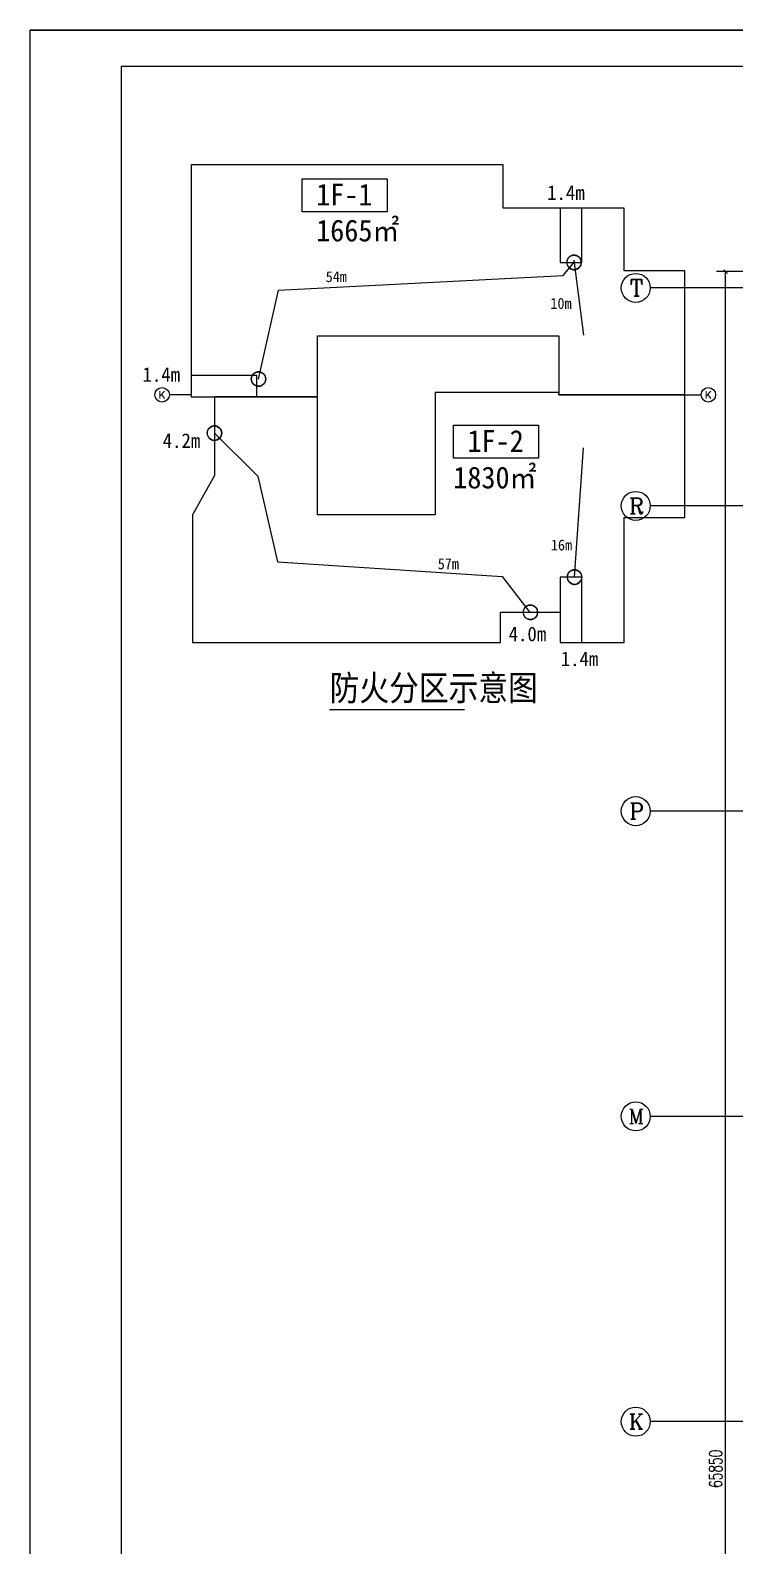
# Model space of a CAD drawing. Header units: inches. Extents: x -867 to 118033, y 723948 to 808048.
# Drawn here: x -867 to 18527, y 766344 to 808048 of the extents above; entities that cross this region are included whole.
import ezdxf

# ---------------------------------------------------------------- set-up
doc = ezdxf.new("R2010")
doc.units = ezdxf.units.IN
doc.header["$MEASUREMENT"] = 0
for name, color, linetype in [('0-轴线尺寸', 10, 'Continuous'), ('0-防火分区', 10, 'Continuous'), ('AXIS', 10, 'Continuous'), ('DIM_SYMB', 10, 'Continuous'), ('PUB_TEXT', 10, 'Continuous'), ('图框', 10, 'Continuous')]:
    doc.layers.add(name, color=color, linetype=linetype)
doc.styles.add('1', font='txt', dxfattribs={"width": 0.7})
doc.styles.add('_TCH_AXIS', font='COMPLEX', dxfattribs={"bigfont": 'GBCBIG'})
doc.styles.add('DIM_FONT', font='SIMPLEX', dxfattribs={"width": 0.7, "bigfont": 'GBCBIG'})

msp = doc.modelspace()

# ---------------------------------------------------------------- linework, layer by layer
at = {"color": 7}
for p in [(118033, 808048), (-867, 723948)]:
    msp.add_line(p, (-867, 808048), dxfattribs=at)
msp.add_lwpolyline([(117033, 724948), (117033, 807048), (1633, 807048), (1633, 724948)], close=True, dxfattribs=at)
at = {"layer": '0-轴线尺寸', "color": 3, "lineweight": -2}
for p, q in [((20303, 801409), (18028, 801409)), ((18278, 735559), (18278, 801409))]:
    msp.add_line(p, q, dxfattribs=at)
at = {"layer": '0-轴线尺寸', "color": 3, "linetype": 'ByBlock'}
msp.add_line((18328, 801359), (18228, 801459), dxfattribs=at)
at = {"layer": '0-轴线尺寸', "color": 3}
msp.add_point((18278, 801409), dxfattribs=at)
at = {"layer": '0-防火分区', "color": 1, "linetype": 'Continuous', "ltscale": 2}
for p, q in [((14096, 801722), (14362, 799661)), ((14117, 793001), (14362, 796561))]:
    msp.add_line(p, q, dxfattribs=at)
at = {"layer": '0-防火分区', "color": 3}
for p, q in [((3562, 798017), (2962, 798017)), ((17002, 798017), (17602, 798017))]:
    msp.add_line(p, q, dxfattribs=at)
at = {"layer": '0-防火分区', "color": 1}
for points in [[(17152, 801427, 0), (15482, 801427, 0), (15482, 803157, 0), (12152, 803157, 0), (12152, 804347, 0), (5342, 804347, 0), (3562, 804347, 0), (3562, 803117, 0), (3562, 799325, 0), (3562, 798661, 0), (3562, 797957, 0), (7042, 797957, 0), (7042, 799637, 0), (13682, 799637, 0), (13682, 798017, 0), (17152, 798017, 0)], [(13722, 801659, 0), (14317, 801659, 0), (14317, 803157, 0), (13722, 803157, 0)], [(14304, 801659, 0), (14303, 801676, 0), (14301, 801693, 0), (14297, 801711, 0), (14292, 801727, 0), (14285, 801743, 0), (14277, 801759, 0), (14268, 801773, 0), (14257, 801787, 0), (14245, 801800, 0), (14232, 801812, 0), (14219, 801823, 0), (14204, 801832, 0), (14188, 801840, 0), (14172, 801847, 0), (14156, 801852, 0), (14139, 801856, 0), (14121, 801858, 0), (14104, 801859, 0), (14087, 801858, 0), (14069, 801856, 0), (14052, 801852, 0), (14036, 801847, 0), (14019, 801840, 0), (14004, 801832, 0), (13989, 801823, 0), (13975, 801812, 0), (13963, 801800, 0), (13951, 801787, 0), (13940, 801773, 0), (13931, 801759, 0), (13923, 801743, 0), (13916, 801727, 0), (13911, 801711, 0), (13907, 801693, 0), (13905, 801676, 0), (13904, 801659, 0), (13905, 801641, 0), (13907, 801624, 0), (13911, 801607, 0), (13916, 801590, 0), (13923, 801574, 0), (13931, 801559, 0), (13940, 801544, 0), (13951, 801530, 0), (13963, 801517, 0), (13975, 801506, 0), (13989, 801495, 0), (14004, 801486, 0), (14019, 801477, 0), (14036, 801471, 0), (14052, 801466, 0), (14069, 801462, 0), (14087, 801460, 0), (14104, 801459, 0), (14121, 801460, 0), (14139, 801462, 0), (14156, 801466, 0), (14172, 801471, 0), (14188, 801477, 0), (14204, 801486, 0), (14219, 801495, 0), (14232, 801506, 0), (14245, 801517, 0), (14257, 801530, 0), (14268, 801544, 0), (14277, 801559, 0), (14285, 801574, 0), (14292, 801590, 0), (14297, 801607, 0), (14301, 801624, 0), (14303, 801641, 0)], [(5616, 798451, 0), (5615, 798468, 0), (5613, 798485, 0), (5609, 798502, 0), (5604, 798519, 0), (5597, 798535, 0), (5589, 798551, 0), (5580, 798565, 0), (5569, 798579, 0), (5557, 798592, 0), (5544, 798604, 0), (5531, 798615, 0), (5516, 798624, 0), (5500, 798632, 0), (5484, 798639, 0), (5468, 798644, 0), (5451, 798648, 0), (5433, 798650, 0), (5416, 798651, 0), (5398, 798650, 0), (5381, 798648, 0), (5364, 798644, 0), (5347, 798639, 0), (5331, 798632, 0), (5316, 798624, 0), (5301, 798615, 0), (5287, 798604, 0), (5274, 798592, 0), (5263, 798579, 0), (5252, 798565, 0), (5243, 798551, 0), (5235, 798535, 0), (5228, 798519, 0), (5223, 798502, 0), (5219, 798485, 0), (5217, 798468, 0), (5216, 798451, 0), (5217, 798433, 0), (5219, 798416, 0), (5223, 798399, 0), (5228, 798382, 0), (5235, 798366, 0), (5243, 798351, 0), (5252, 798336, 0), (5263, 798322, 0), (5274, 798309, 0), (5287, 798298, 0), (5301, 798287, 0), (5316, 798278, 0), (5331, 798269, 0), (5347, 798263, 0), (5364, 798258, 0), (5381, 798254, 0), (5398, 798251, 0), (5416, 798251, 0), (5433, 798251, 0), (5451, 798254, 0), (5468, 798258, 0), (5484, 798263, 0), (5500, 798269, 0), (5516, 798278, 0), (5531, 798287, 0), (5544, 798298, 0), (5557, 798309, 0), (5569, 798322, 0), (5580, 798336, 0), (5589, 798351, 0), (5597, 798366, 0), (5604, 798382, 0), (5609, 798399, 0), (5613, 798416, 0), (5615, 798433, 0)], [(5366, 797957, 0), (5366, 798552, 0), (3562, 798552, 0), (3562, 797957, 0)], [(17152, 798017, 0), (13682, 798017, 0), (13682, 798077, 0), (10282, 798077, 0), (10282, 794717, 0), (7042, 794717, 0), (7042, 797957, 0), (5962, 797957, 0), (5784, 797957, 0), (5292, 797957, 0), (4640, 797957, 0), (4202, 797957, 0), (4202, 795797, 0), (3602, 794717, 0), (3602, 791197, 0), (4802, 791197, 0), (5282, 791197, 0), (12082, 791197, 0), (12082, 792037, 0), (13722, 792037, 0), (13722, 791197, 0), (15482, 791197, 0), (15482, 794637, 0), (17152, 794637, 0)], [(4402, 796962, 0), (4401, 796979, 0), (4399, 796997, 0), (4395, 797014, 0), (4390, 797030, 0), (4383, 797046, 0), (4375, 797062, 0), (4366, 797077, 0), (4355, 797090, 0), (4344, 797103, 0), (4331, 797115, 0), (4317, 797126, 0), (4302, 797135, 0), (4287, 797143, 0), (4271, 797150, 0), (4254, 797155, 0), (4237, 797159, 0), (4220, 797161, 0), (4202, 797162, 0), (4185, 797161, 0), (4167, 797159, 0), (4150, 797155, 0), (4134, 797150, 0), (4118, 797143, 0), (4102, 797135, 0), (4087, 797126, 0), (4074, 797115, 0), (4061, 797103, 0), (4049, 797090, 0), (4038, 797077, 0), (4029, 797062, 0), (4021, 797046, 0), (4014, 797030, 0), (4009, 797014, 0), (4005, 796997, 0), (4003, 796979, 0), (4002, 796962, 0), (4003, 796944, 0), (4005, 796927, 0), (4009, 796910, 0), (4014, 796893, 0), (4021, 796877, 0), (4029, 796862, 0), (4038, 796847, 0), (4049, 796833, 0), (4061, 796820, 0), (4074, 796809, 0), (4087, 796798, 0), (4102, 796789, 0), (4118, 796781, 0), (4134, 796774, 0), (4150, 796769, 0), (4167, 796765, 0), (4185, 796763, 0), (4202, 796762, 0), (4220, 796763, 0), (4237, 796765, 0), (4254, 796769, 0), (4271, 796774, 0), (4287, 796781, 0), (4302, 796789, 0), (4317, 796798, 0), (4331, 796809, 0), (4344, 796820, 0), (4355, 796833, 0), (4366, 796847, 0), (4375, 796862, 0), (4383, 796877, 0), (4390, 796893, 0), (4395, 796910, 0), (4399, 796927, 0), (4401, 796944, 0)], [(13722, 791197, 0), (14317, 791197, 0), (14317, 793001, 0), (13722, 793001, 0)], [(14317, 793001, 0), (14316, 793018, 0), (14314, 793035, 0), (14310, 793052, 0), (14305, 793069, 0), (14298, 793085, 0), (14290, 793101, 0), (14281, 793115, 0), (14270, 793129, 0), (14259, 793142, 0), (14246, 793154, 0), (14232, 793164, 0), (14217, 793174, 0), (14202, 793182, 0), (14186, 793189, 0), (14169, 793194, 0), (14152, 793198, 0), (14135, 793200, 0), (14117, 793201, 0), (14100, 793200, 0), (14082, 793198, 0), (14065, 793194, 0), (14049, 793189, 0), (14033, 793182, 0), (14017, 793174, 0), (14002, 793164, 0), (13989, 793154, 0), (13976, 793142, 0), (13964, 793129, 0), (13953, 793115, 0), (13944, 793101, 0), (13936, 793085, 0), (13929, 793069, 0), (13924, 793052, 0), (13920, 793035, 0), (13918, 793018, 0), (13917, 793001, 0), (13918, 792983, 0), (13920, 792966, 0), (13924, 792949, 0), (13929, 792932, 0), (13936, 792916, 0), (13944, 792901, 0), (13953, 792886, 0), (13964, 792872, 0), (13976, 792859, 0), (13989, 792847, 0), (14002, 792837, 0), (14017, 792827, 0), (14033, 792819, 0), (14049, 792813, 0), (14065, 792807, 0), (14082, 792804, 0), (14100, 792801, 0), (14117, 792801, 0), (14135, 792801, 0), (14152, 792804, 0), (14169, 792807, 0), (14186, 792813, 0), (14202, 792819, 0), (14217, 792827, 0), (14232, 792837, 0), (14246, 792847, 0), (14259, 792859, 0), (14270, 792872, 0), (14281, 792886, 0), (14290, 792901, 0), (14298, 792916, 0), (14305, 792932, 0), (14310, 792949, 0), (14314, 792966, 0), (14316, 792983, 0)], [(13102, 792032, 0), (13101, 792049, 0), (13099, 792067, 0), (13095, 792084, 0), (13090, 792100, 0), (13083, 792116, 0), (13075, 792132, 0), (13066, 792147, 0), (13055, 792160, 0), (13044, 792173, 0), (13031, 792185, 0), (13017, 792196, 0), (13002, 792205, 0), (12987, 792213, 0), (12971, 792220, 0), (12954, 792225, 0), (12937, 792229, 0), (12920, 792231, 0), (12902, 792232, 0), (12885, 792231, 0), (12867, 792229, 0), (12850, 792225, 0), (12834, 792220, 0), (12818, 792213, 0), (12802, 792205, 0), (12787, 792196, 0), (12774, 792185, 0), (12761, 792173, 0), (12749, 792160, 0), (12738, 792147, 0), (12729, 792132, 0), (12721, 792116, 0), (12714, 792100, 0), (12709, 792084, 0), (12705, 792067, 0), (12703, 792049, 0), (12702, 792032, 0), (12703, 792014, 0), (12705, 791997, 0), (12709, 791980, 0), (12714, 791963, 0), (12721, 791947, 0), (12729, 791932, 0), (12738, 791917, 0), (12749, 791903, 0), (12761, 791890, 0), (12774, 791879, 0), (12787, 791868, 0), (12802, 791859, 0), (12818, 791851, 0), (12834, 791844, 0), (12850, 791839, 0), (12867, 791835, 0), (12885, 791833, 0), (12902, 791832, 0), (12920, 791833, 0), (12937, 791835, 0), (12954, 791839, 0), (12971, 791844, 0), (12987, 791851, 0), (13002, 791859, 0), (13017, 791868, 0), (13031, 791879, 0), (13044, 791890, 0), (13055, 791903, 0), (13066, 791917, 0), (13075, 791932, 0), (13083, 791947, 0), (13090, 791963, 0), (13095, 791980, 0), (13099, 791997, 0), (13101, 792014, 0)]]:
    msp.add_polyline3d(points, close=True, dxfattribs=at)
at = {"layer": '0-防火分区', "color": 122}
for points in [[(6619, 803962, 0), (8956, 803962, 0), (8956, 803054, 0), (6619, 803054, 0)], [(10785, 797179, 0), (13122, 797179, 0), (13122, 796271, 0), (10785, 796271, 0)]]:
    msp.add_polyline3d(points, close=True, dxfattribs=at)
at = {"layer": '0-防火分区', "color": 1, "linetype": 'Continuous', "ltscale": 2}
for points in [[(5416, 798451, 0), (5962, 800901, 0), (13802, 801301, 0), (14115, 801672, 0)], [(4202, 796962, 0), (5402, 795781, 0), (5942, 793416, 0), (12122, 793021, 0), (12892, 792021, 0)]]:
    msp.add_polyline3d(points, dxfattribs=at)
at = {"layer": '0-防火分区', "color": 1}
for centre in [(14104, 801659), (5416, 798451), (4202, 796962), (14117, 793001), (12902, 792032)]:
    msp.add_circle(centre, 200, dxfattribs=at)
at = {"layer": '0-防火分区', "color": 3}
for centre in [(2762, 798017), (17802, 798017)]:
    msp.add_circle(centre, 200, dxfattribs=at)
at = {"layer": 'AXIS', "color": 3}
for p, q in [((20202, 800959), (16202, 800959)), ((20202, 794959), (16202, 794959)), ((20202, 786559), (16202, 786559)), ((20202, 778159), (16202, 778159)), ((20202, 769759), (16202, 769759))]:
    msp.add_line(p, q, dxfattribs=at)
at = {"layer": 'AXIS', "color": 7}
for centre in [(15802, 800959), (15802, 794959), (15802, 786559), (15802, 778159), (15802, 769759)]:
    msp.add_circle(centre, 400, dxfattribs=at)
at = {"layer": 'DIM_SYMB', "color": 3}
msp.add_line((7374, 789361), (11084, 789361), dxfattribs=at)
at = {"layer": '图框', "color": 1}
msp.add_lwpolyline([(-867, 808048), (118033, 808048), (118033, 723948), (-867, 723948)], close=True, dxfattribs=at)

# ---------------------------------------------------------------- texts
at = {"layer": '0-轴线尺寸', "color": 7, "style": 'DIM_FONT', "width": 0.7}
msp.add_text('65850', height=350, rotation=90, dxfattribs=at).set_placement((18178, 767935))
at = {"layer": '0-防火分区', "color": 122, "style": '1', "width": 0.95}
for s, height, p in [('1F-1', 600, (7003, 803229)), ('1.4m', 400, (13363, 803380)), ('1665㎡', 600, (7003, 802239)), ('54m', 300, (7267, 801119)), ('10m', 300, (13454, 800383)), ('1.4m', 400, (2222, 798376)), ('1F-2', 600, (11169, 796446)), ('4.2m', 400, (2778, 796556)), ('1830㎡', 600, (10778, 795441)), ('16m', 300, (13467, 793734)), ('57m', 300, (10352, 793217)), ('4.0m', 400, (12303, 791236)), ('1.4m', 400, (13738, 790552))]:
    msp.add_text(s, height=height, dxfattribs=at).set_placement(p)
at = {"layer": '0-防火分区', "color": 7, "style": '_TCH_AXIS'}
for p in [(2668, 797913), (17708, 797913)]:
    msp.add_text('K', height=208, dxfattribs=at).set_placement(p)
at = {"layer": 'AXIS', "color": 7, "style": '_TCH_AXIS'}
for s, height, p in [('T', 456, (15639, 800731)), ('R', 425, (15620, 794746)), ('P', 435, (15626, 786341)), ('M', 396, (15604, 777961)), ('K', 415, (15614, 769551))]:
    msp.add_text(s, height=height, dxfattribs=at).set_placement(p)
at = {"layer": 'PUB_TEXT', "color": 7, "width": 0.9}
msp.add_text('防火分区示意图', height=700, dxfattribs=at).set_placement((7374, 789602))

doc.saveas('drawing.dxf')
